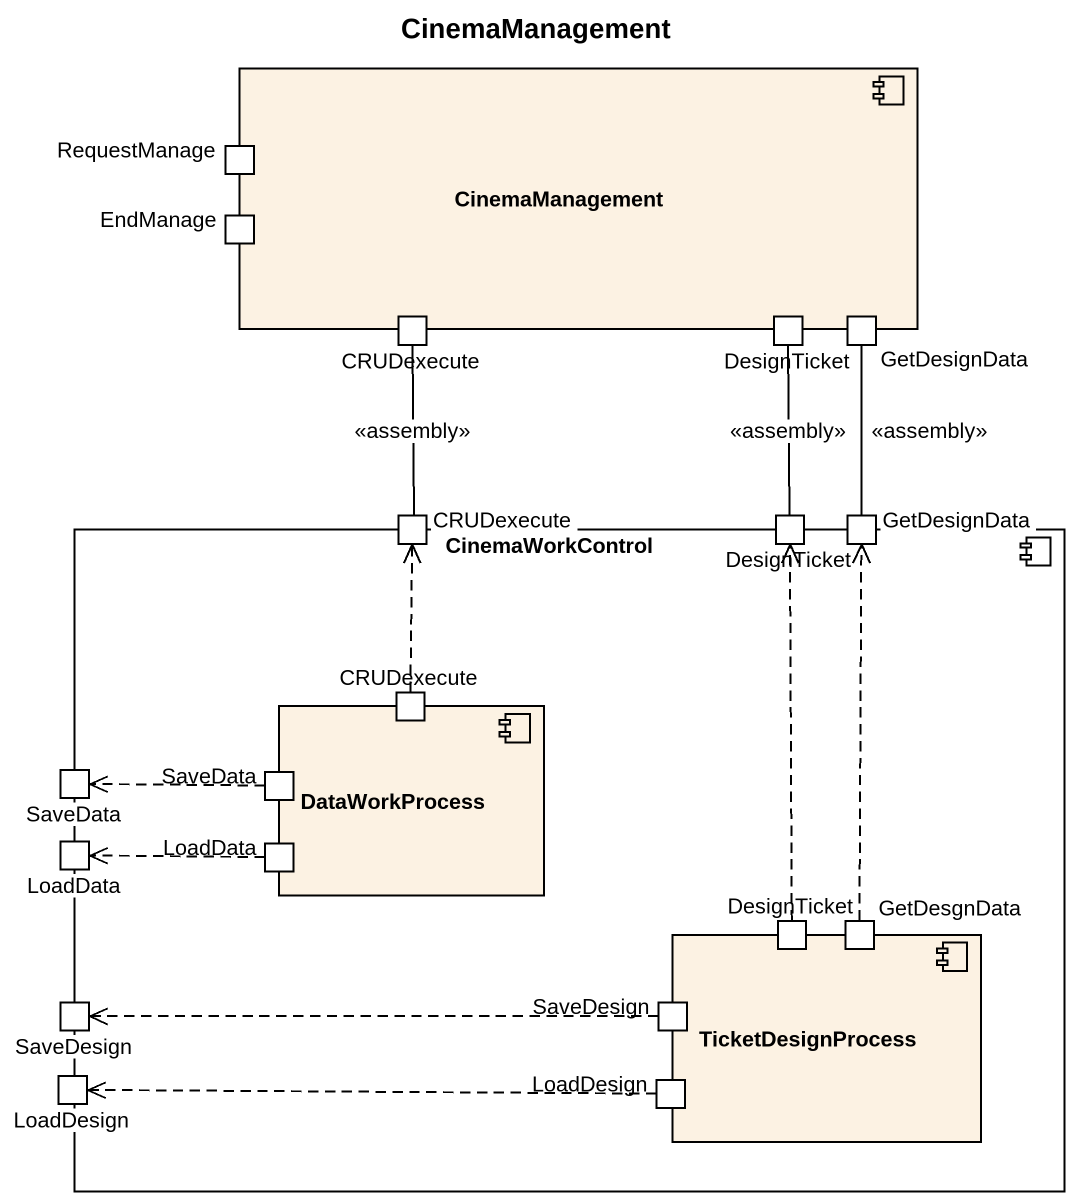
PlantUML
@startuml
title CinemaManagement
component CinemaManagement {
  port RequestManage
  port EndManage
  port CRUDexecute
  port DesignTicket
  port GetDesignData
}
component CinemaWorkControl {
  port "CRUDexecute" as CRUDexecute_2
  port "DesignTicket" as DesignTicket_2
  port "GetDesignData" as GetDesignData_2
  port SaveData
  component DataWorkProcess {
    port "SaveData" as SaveData_2
    port "CRUDexecute" as CRUDexecute_3
    port "LoadData" as LoadData_2
  }
  port LoadData
  component TicketDesignProcess {
    port "DesignTicket" as DesignTicket_3
    port GetDesgnData
    port "SaveDesign" as SaveDesign_2
    port "LoadDesign" as LoadDesign_2
  }
  port SaveDesign
  port LoadDesign
}
CRUDexecute_2 -up- CRUDexecute : <<assembly>>
DesignTicket_2 -up- DesignTicket : <<assembly>>
GetDesignData_2 -up- GetDesignData : <<assembly>>
SaveData_2 .left.> SaveData
CRUDexecute_3 .up.> CRUDexecute_2
LoadData_2 .left.> LoadData
DesignTicket_3 .up.> DesignTicket_2
GetDesgnData .up.> GetDesignData_2
SaveDesign_2 .left.> SaveDesign
LoadDesign_2 .left.> LoadDesign
@enduml
